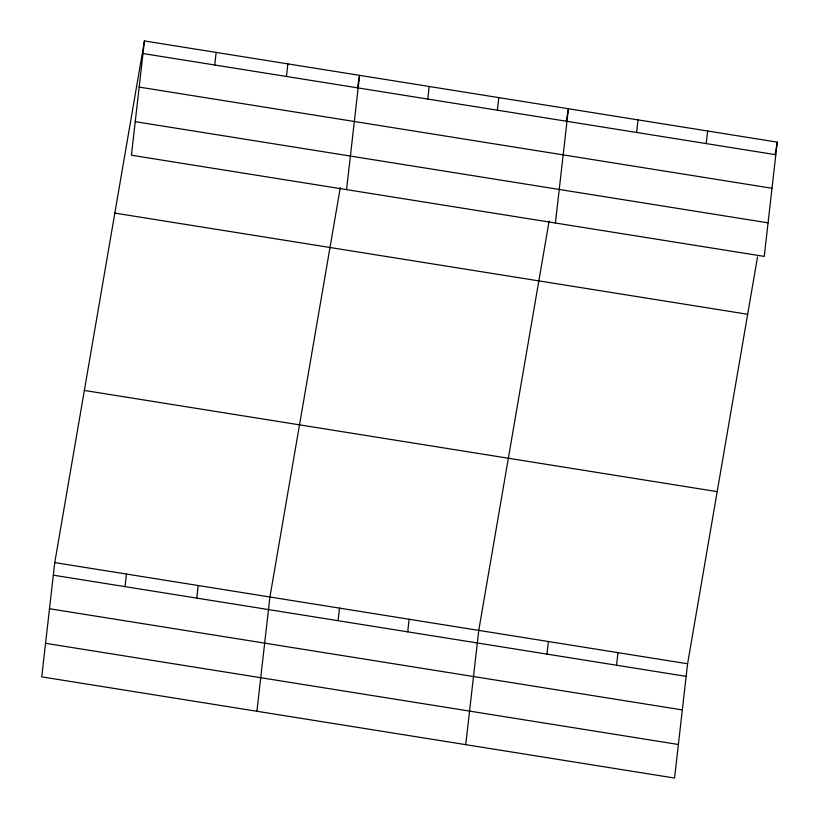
<?xml version="1.0" encoding="UTF-8"?>
<svg xmlns="http://www.w3.org/2000/svg" width="819" height="819" viewBox="0 0 819 819"><rect width="100%" height="100%" fill="white"/><g stroke="black" fill="none" stroke-linecap="round" stroke-linejoin="round"><path stroke-width="1.23" d="M144.431 40.95L131.409 155.221L764.24 256.408L777.262 142.137L144.431 40.95L54.76 562.592L41.738 676.863L674.569 778.05L687.591 663.779L757.534 256.9M125.041 586.639L126.474 574.068M214.721 64.998L216.155 52.416M196.765 598.105L198.198 585.534M286.435 76.464L287.868 63.882M256.9 711.271L269.922 597L340.294 187.623M346.57 189.619L359.592 75.358L357.453 87.828M338.093 620.71L339.527 608.128M427.774 99.058L429.207 86.486M407.708 631.838L409.142 619.256M497.379 110.196L498.812 97.615M465.735 744.655L478.757 630.395L549.129 221.017M555.405 223.014L568.427 108.743L566.287 121.222M546.938 654.105L548.372 641.523M636.609 132.453L638.042 119.871M616.543 665.233L617.976 652.651M706.213 143.581L707.647 131.009M775.122 154.607L777.262 142.137M142.997 53.532L775.828 154.719M139.169 87.09L772.01 188.268M135.237 121.662L768.068 222.85M114.834 213.094L747.675 314.281M84.347 390.448L717.178 491.635M54.76 562.592L687.591 663.779M53.327 575.173L686.158 676.361M49.498 608.732L682.329 709.919M45.557 643.304L678.398 744.491"/></g></svg>
